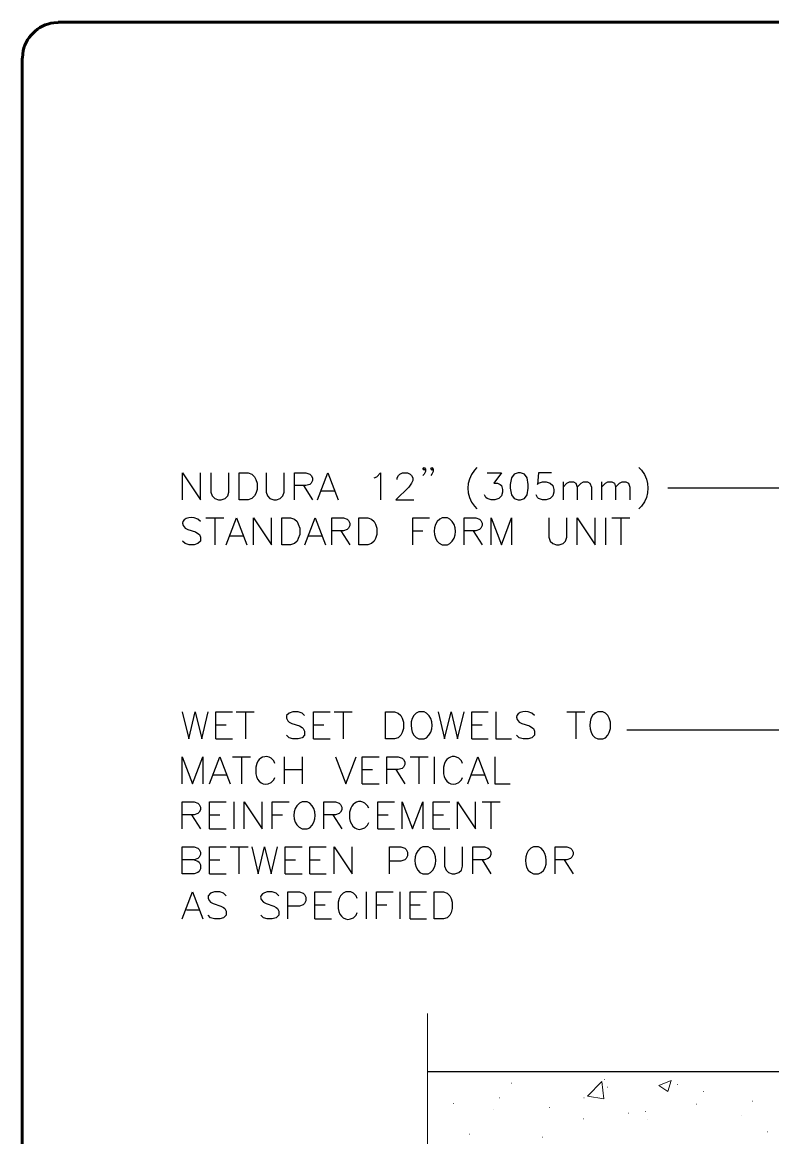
# Model space of a CAD drawing. Header units: millimetres. Extents: x 14 to 201, y 16 to 268.
# Drawn here: x 13.8 to 80, y 169.4 to 267.7 of the extents above; entities that cross this region are included whole.
import ezdxf

# ---------------------------------------------------------------- set-up
doc = ezdxf.new("R2010")
doc.units = ezdxf.units.MM
doc.header["$MEASUREMENT"] = 0
doc.layers.get('0').update_dxf_attribs({"linetype": 'CONTINUOUS'})

msp = doc.modelspace()

# ---------------------------------------------------------------- linework, layer by layer
at = {"color": 0, "linetype": 'Continuous', "lineweight": 60, "true_color": 0x000007}
for p, q in [((17.018, 267.695), (16.616, 267.674)), ((17.018, 267.716), (198.12, 267.716)), ((13.843, 55.414), (13.843, 264.541)), ((13.885, 264.943), (13.864, 264.541))]:
    msp.add_line(p, q, dxfattribs=at)
at = {"color": 0, "linetype": 'Continuous', "lineweight": 25, "true_color": 0x000007}
for p, q in [((53.954, 228.452), (53.721, 228.219)), ((68.241, 228.452), (68.474, 228.219)), ((61.553, 227.203), (61.553, 225.616)), ((64.939, 227.203), (64.939, 225.616)), ((38.65, 226.864), (39.434, 225.616)), ((40.238, 226.399), (41.36, 226.399)), ((87.164, 226.631), (70.781, 226.631)), ((53.721, 225.044), (53.954, 224.811)), ((68.474, 225.044), (68.241, 224.811)), ((30.036, 224.028), (31.623, 224.028)), ((30.819, 224.028), (30.819, 221.636)), ((65.299, 224.028), (65.299, 221.636)), ((65.85, 224.028), (67.437, 224.028)), ((66.654, 224.028), (66.654, 221.636)), ((32.173, 222.441), (33.316, 222.441)), ((39.095, 222.441), (40.238, 222.441)), ((41.931, 222.885), (42.736, 221.636)), ((48.281, 222.885), (49.191, 222.885)), ((53.615, 222.885), (54.398, 221.636)), ((32.724, 206.925), (34.311, 206.925)), ((33.528, 206.925), (33.528, 204.533)), ((41.36, 206.925), (42.947, 206.925)), ((42.143, 206.925), (42.143, 204.533)), ((61.87, 206.925), (63.458, 206.925)), ((62.675, 206.925), (62.675, 204.533)), ((30.925, 205.782), (31.835, 205.782)), ((39.539, 205.782), (40.45, 205.782)), ((53.488, 205.782), (54.398, 205.782)), ((102.849, 205.317), (67.162, 205.317)), ((30.925, 204.533), (32.385, 204.533)), ((39.539, 204.533), (41, 204.533)), ((53.488, 204.533), (54.949, 204.533)), ((32.385, 202.946), (33.973, 202.946)), ((33.189, 202.946), (33.189, 200.575)), ((36.936, 202.946), (36.936, 200.575)), ((38.523, 202.946), (38.523, 200.575)), ((48.048, 202.946), (49.636, 202.946)), ((48.832, 202.946), (48.832, 200.575)), ((50.186, 202.946), (50.186, 200.575)), ((36.936, 201.824), (38.523, 201.824)), ((43.836, 201.824), (44.746, 201.824)), ((46.8, 201.824), (47.583, 200.575)), ((30.692, 201.358), (31.835, 201.358)), ((53.488, 201.358), (54.61, 201.358)), ((43.836, 200.575), (45.318, 200.575)), ((32.512, 198.988), (32.512, 196.596)), ((54.398, 198.988), (55.986, 198.988)), ((55.182, 198.988), (55.182, 196.596)), ((28.766, 197.845), (29.549, 196.596)), ((30.353, 197.845), (31.263, 197.845)), ((35.899, 197.845), (36.809, 197.845)), ((41.233, 197.845), (42.037, 196.596)), ((45.212, 197.845), (46.122, 197.845)), ((50.08, 197.845), (50.991, 197.845)), ((30.353, 196.596), (31.835, 196.596)), ((45.212, 196.596), (46.673, 196.596)), ((50.08, 196.596), (51.562, 196.596)), ((32.173, 195.008), (33.761, 195.008)), ((32.957, 195.008), (32.957, 192.638)), ((30.353, 193.887), (31.263, 193.887)), ((37.042, 193.887), (37.952, 193.887)), ((39.201, 193.887), (40.111, 193.887)), ((54.398, 193.887), (55.182, 192.638)), ((61.637, 193.887), (62.442, 192.638)), ((30.353, 192.638), (31.835, 192.638)), ((37.042, 192.638), (38.523, 192.638)), ((39.201, 192.638), (40.661, 192.638)), ((44.175, 191.05), (44.175, 188.658)), ((47.138, 191.05), (47.138, 188.658)), ((39.645, 189.907), (40.555, 189.907)), ((45.085, 189.907), (45.995, 189.907)), ((48.048, 189.907), (48.937, 189.907)), ((28.321, 189.463), (29.443, 189.463)), ((39.645, 188.658), (41.127, 188.658)), ((48.048, 188.658), (49.509, 188.658)), ((93.578, 175.175), (49.594, 175.175))]:
    msp.add_line(p, q, dxfattribs=at)
at = {"color": 0, "linetype": 'Continuous', "lineweight": 15, "true_color": 0x000007}
msp.add_line((49.594, 165.65), (49.594, 180.34), dxfattribs=at)
at = {"color": 0, "linetype": 'Continuous', "lineweight": 15, "true_color": 0x656565}
for p, q in [((51.456, 175.175), (51.477, 175.175)), ((56.981, 174.18), (57.002, 174.18)), ((63.712, 173.038), (64.961, 174.329)), ((65.13, 172.805), (64.961, 174.329)), ((65.172, 174.498), (65.193, 174.498)), ((69.998, 173.99), (71.099, 174.413)), ((70.781, 173.461), (71.099, 174.413)), ((71.628, 174.075), (71.649, 174.075)), ((65.447, 173.821), (65.469, 173.821)), ((69.998, 173.99), (70.781, 173.461)), ((73.935, 173.461), (73.956, 173.461)), ((51.858, 172.402), (51.88, 172.402)), ((55.922, 172.889), (55.944, 172.889)), ((63.394, 172.889), (63.415, 172.889)), ((63.712, 173.037), (65.13, 172.805)), ((73.321, 172.339), (73.343, 172.339)), ((78.232, 172.593), (78.253, 172.593)), ((55.372, 171.873), (55.393, 171.873)), ((60.325, 172.043), (60.346, 172.043)), ((67.289, 171.535), (67.31, 171.535)), ((68.792, 171.683), (68.813, 171.683)), ((77.28, 171.323), (77.301, 171.323)), ((63.331, 171.027), (63.352, 171.027)), ((68.982, 171.005), (69.003, 171.005)), ((53.298, 169.693), (53.319, 169.693)), ((59.711, 169.418), (59.732, 169.418)), ((79.587, 169.905), (79.608, 169.905))]:
    msp.add_line(p, q, dxfattribs=at)
at = {"color": 0, "linetype": 'Continuous', "lineweight": 25, "true_color": 0x000007}
for points in [[(49.424, 228.325), (49.297, 228.219), (49.191, 228.325), (49.297, 228.452), (49.424, 228.325), (49.424, 228.113), (49.297, 227.88), (49.191, 227.753)], [(50.102, 228.325), (49.975, 228.219), (49.869, 228.325), (49.975, 228.452), (50.102, 228.325), (50.102, 228.113), (49.975, 227.88), (49.869, 227.753)], [(27.982, 225.616), (27.982, 227.986), (29.57, 225.616), (29.57, 227.986)], [(30.48, 227.986), (30.48, 226.293), (30.586, 225.954), (30.819, 225.721), (31.157, 225.616), (31.39, 225.616), (31.729, 225.721), (31.962, 225.954), (32.068, 226.293), (32.068, 227.986)], [(35.348, 227.986), (35.348, 226.293), (35.475, 225.954), (35.687, 225.721), (36.026, 225.616), (36.259, 225.616), (36.597, 225.721), (36.83, 225.954), (36.936, 226.293), (36.936, 227.986)], [(37.846, 225.616), (37.846, 227.986), (38.862, 227.986), (39.201, 227.88), (39.328, 227.753), (39.434, 227.542), (39.434, 227.309), (39.328, 227.076), (39.201, 226.97), (38.862, 226.864), (37.846, 226.864)], [(39.899, 225.616), (40.788, 227.986), (41.698, 225.616)], [(44.873, 227.542), (45.106, 227.648), (45.445, 227.986), (45.445, 225.616)], [(46.927, 227.415), (46.927, 227.542), (47.032, 227.753), (47.138, 227.88), (47.371, 227.986), (47.837, 227.986), (48.048, 227.88), (48.175, 227.753), (48.281, 227.542), (48.281, 227.309), (48.175, 227.076), (47.943, 226.737), (46.8, 225.616), (48.387, 225.616)], [(54.864, 227.986), (56.113, 227.986), (55.436, 227.076), (55.774, 227.076), (55.986, 226.97), (56.113, 226.864), (56.219, 226.526), (56.219, 226.293), (56.113, 225.954), (55.88, 225.721), (55.541, 225.616), (55.203, 225.616), (54.864, 225.721), (54.737, 225.827), (54.631, 226.06)], [(60.537, 227.986), (59.394, 227.986), (59.288, 226.97), (59.394, 227.076), (59.732, 227.203), (60.071, 227.203), (60.41, 227.076), (60.643, 226.864), (60.748, 226.526), (60.748, 226.293), (60.643, 225.954), (60.41, 225.721), (60.071, 225.616), (59.732, 225.616), (59.394, 225.721), (59.288, 225.827), (59.161, 226.06)], [(61.553, 226.737), (61.891, 227.076), (62.124, 227.203), (62.463, 227.203), (62.675, 227.076), (62.802, 226.737), (62.802, 225.616)], [(62.802, 226.737), (63.14, 227.076), (63.352, 227.203), (63.712, 227.203), (63.923, 227.076), (64.05, 226.737), (64.05, 225.616)], [(64.939, 226.737), (65.299, 227.076), (65.511, 227.203), (65.85, 227.203), (66.082, 227.076), (66.188, 226.737), (66.188, 225.616)], [(66.188, 226.737), (66.527, 227.076), (66.76, 227.203), (67.098, 227.203), (67.331, 227.076), (67.437, 226.737), (67.437, 225.616)], [(29.57, 223.689), (29.337, 223.901), (28.998, 224.028)], [(31.835, 221.636), (32.745, 224.028), (33.655, 221.636)], [(34.227, 221.636), (34.227, 224.028), (35.814, 221.636), (35.814, 224.028)], [(38.756, 221.636), (39.666, 224.028), (40.577, 221.636)], [(41.148, 221.636), (41.148, 224.028), (42.164, 224.028), (42.503, 223.901), (42.609, 223.795), (42.736, 223.562), (42.736, 223.351), (42.609, 223.118), (42.503, 222.991), (42.164, 222.885), (41.148, 222.885)], [(48.281, 221.636), (48.281, 224.028), (49.763, 224.028)], [(50.885, 224.028), (50.673, 223.901), (50.44, 223.689)], [(51.562, 223.901), (51.35, 224.028), (50.885, 224.028), (50.885, 224.028)], [(52.811, 221.636), (52.811, 224.028), (53.848, 224.028), (54.187, 223.901), (54.293, 223.795), (54.398, 223.562), (54.398, 223.351), (54.293, 223.118), (54.187, 222.991), (53.848, 222.885), (52.811, 222.885)], [(55.203, 221.636), (55.203, 224.028), (56.113, 221.636), (57.002, 224.028), (57.002, 221.636)], [(60.304, 224.028), (60.304, 222.314), (60.41, 221.975), (60.643, 221.763), (60.981, 221.636), (61.214, 221.636), (61.553, 221.763), (61.764, 221.975), (61.891, 222.314), (61.891, 224.028)], [(62.802, 221.636), (62.802, 224.028), (64.389, 221.636), (64.389, 224.028)], [(28.215, 223.118), (28.448, 222.991), (29.125, 222.779), (29.337, 222.652), (29.464, 222.546), (29.57, 222.314), (29.57, 221.975), (29.337, 221.763), (28.998, 221.636), (28.554, 221.636), (28.215, 221.763), (27.982, 221.975)], [(50.885, 221.636), (51.35, 221.636), (51.562, 221.763)], [(27.961, 206.925), (28.533, 204.533), (29.104, 206.925), (29.676, 204.533), (30.247, 206.925)], [(30.925, 204.533), (30.925, 206.925), (32.385, 206.925)], [(38.735, 206.587), (38.523, 206.798), (38.185, 206.925), (37.719, 206.925), (37.38, 206.798), (37.148, 206.587), (37.148, 206.354), (37.275, 206.121), (37.38, 206.015), (37.613, 205.888), (38.291, 205.676), (38.523, 205.549), (38.629, 205.444), (38.735, 205.211), (38.735, 204.872), (38.523, 204.639), (38.185, 204.533), (37.719, 204.533), (37.38, 204.639), (37.148, 204.872)], [(39.539, 204.533), (39.539, 206.925), (41, 206.925)], [(48.832, 206.925), (48.599, 206.798), (48.387, 206.587)], [(49.509, 206.798), (49.297, 206.925), (48.832, 206.925), (48.832, 206.925)], [(50.525, 206.925), (51.096, 204.533), (51.668, 206.925), (52.239, 204.533), (52.811, 206.925)], [(53.488, 204.533), (53.488, 206.925), (54.949, 206.925)], [(55.626, 206.925), (55.626, 204.533), (57.002, 204.533)], [(59.034, 206.587), (58.801, 206.798), (58.462, 206.925)], [(64.601, 206.925), (64.368, 206.798), (64.135, 206.587)], [(64.601, 204.533), (65.045, 204.533), (65.278, 204.639), (65.511, 204.872), (65.617, 205.105), (65.723, 205.444), (65.723, 206.015), (65.617, 206.354), (65.511, 206.587), (65.278, 206.798), (65.045, 206.925), (64.601, 206.925), (64.601, 206.925)], [(57.679, 206.015), (57.912, 205.888), (58.589, 205.676), (58.801, 205.549), (58.928, 205.444), (59.034, 205.211), (59.034, 204.872), (58.801, 204.639), (58.462, 204.533), (58.018, 204.533), (57.679, 204.639), (57.446, 204.872)], [(48.832, 204.533), (49.297, 204.533), (49.509, 204.639)], [(27.961, 200.575), (27.961, 202.946), (28.871, 200.575), (29.782, 202.946), (29.782, 200.575)], [(30.353, 200.575), (31.263, 202.946), (32.173, 200.575)], [(36.132, 202.374), (36.026, 202.607), (35.793, 202.84)], [(41.466, 202.946), (42.376, 200.575), (43.286, 202.946)], [(43.836, 200.575), (43.836, 202.946), (45.318, 202.946)], [(45.995, 200.575), (45.995, 202.946), (47.011, 202.946), (47.35, 202.84), (47.477, 202.713), (47.583, 202.501), (47.583, 202.269), (47.477, 202.036), (47.35, 201.93), (47.011, 201.824), (45.995, 201.824)], [(52.684, 202.374), (52.578, 202.607), (52.345, 202.84)], [(53.15, 200.575), (54.039, 202.946), (54.949, 200.575)], [(55.52, 202.946), (55.52, 200.575), (56.875, 200.575)], [(34.544, 202.374), (34.438, 202.036), (34.438, 201.464)], [(51.096, 202.374), (50.991, 202.036), (50.991, 201.464)], [(35.793, 200.681), (36.026, 200.914), (36.132, 201.126)], [(52.345, 200.681), (52.578, 200.914), (52.684, 201.126)], [(27.961, 196.596), (27.961, 198.988), (28.998, 198.988), (29.337, 198.861), (29.443, 198.755), (29.549, 198.522), (29.549, 198.289), (29.443, 198.078), (29.337, 197.951), (28.998, 197.845), (27.961, 197.845)], [(30.353, 196.596), (30.353, 198.988), (31.835, 198.988)], [(33.422, 196.596), (33.422, 198.988), (35.01, 196.596), (35.01, 198.988)], [(35.899, 196.596), (35.899, 198.988), (37.38, 198.988)], [(38.523, 198.988), (38.291, 198.861), (38.058, 198.649)], [(39.201, 198.861), (38.968, 198.988), (38.523, 198.988), (38.523, 198.988)], [(40.45, 196.596), (40.45, 198.988), (41.466, 198.988), (41.804, 198.861), (41.91, 198.755), (42.037, 198.522), (42.037, 198.289), (41.91, 198.078), (41.804, 197.951), (41.466, 197.845), (40.45, 197.845)], [(44.408, 198.416), (44.302, 198.649), (44.069, 198.861)], [(45.212, 196.596), (45.212, 198.988), (46.673, 198.988)], [(47.35, 196.596), (47.35, 198.988), (48.26, 196.596), (49.17, 198.988), (49.17, 196.596)], [(50.08, 196.596), (50.08, 198.988), (51.562, 198.988)], [(52.239, 196.596), (52.239, 198.988), (53.827, 196.596), (53.827, 198.988)], [(42.82, 198.416), (42.714, 198.078), (42.714, 197.506)], [(38.523, 196.596), (38.968, 196.596), (39.201, 196.702)], [(44.069, 196.702), (44.302, 196.935), (44.408, 197.167)], [(27.961, 192.638), (27.961, 195.008), (28.998, 195.008), (29.337, 194.903), (29.443, 194.776), (29.549, 194.564), (29.549, 194.331), (29.443, 194.098), (29.337, 193.992), (28.998, 193.887), (27.961, 193.887)], [(30.353, 192.638), (30.353, 195.008), (31.835, 195.008)], [(34.1, 195.008), (34.65, 192.638), (35.221, 195.008), (35.793, 192.638), (36.364, 195.008)], [(37.042, 192.638), (37.042, 195.008), (38.523, 195.008)], [(39.201, 192.638), (39.201, 195.008), (40.661, 195.008)], [(41.36, 192.638), (41.36, 195.008), (42.947, 192.638), (42.947, 195.008)], [(46.228, 192.638), (46.228, 195.008), (47.244, 195.008), (47.583, 194.903), (47.71, 194.776), (47.816, 194.564), (47.816, 194.225), (47.71, 193.992), (47.583, 193.887), (47.244, 193.76), (46.228, 193.76)], [(49.17, 195.008), (48.937, 194.903), (48.726, 194.67)], [(49.848, 194.903), (49.636, 195.008), (49.17, 195.008), (49.17, 195.008)], [(51.096, 195.008), (51.096, 193.315), (51.223, 192.976), (51.435, 192.744), (51.774, 192.638), (52.007, 192.638), (52.345, 192.744), (52.578, 192.976), (52.684, 193.315), (52.684, 195.008)], [(53.594, 192.638), (53.594, 195.008), (54.61, 195.008), (54.949, 194.903), (55.076, 194.776), (55.182, 194.564), (55.182, 194.331), (55.076, 194.098), (54.949, 193.992), (54.61, 193.887), (53.594, 193.887)], [(58.928, 195.008), (58.695, 194.903), (58.462, 194.67)], [(59.605, 194.903), (59.373, 195.008), (58.928, 195.008), (58.928, 195.008)], [(60.854, 192.638), (60.854, 195.008), (61.87, 195.008), (62.209, 194.903), (62.336, 194.776), (62.442, 194.564), (62.442, 194.331), (62.336, 194.098), (62.209, 193.992), (61.87, 193.887), (60.854, 193.887)], [(28.998, 193.887), (29.337, 193.76), (29.443, 193.654), (29.549, 193.421), (29.549, 193.082), (29.443, 192.849), (29.337, 192.744), (28.998, 192.638), (27.961, 192.638)], [(49.17, 192.638), (49.636, 192.638), (49.848, 192.744)], [(58.928, 192.638), (59.373, 192.638), (59.605, 192.744)], [(27.961, 188.658), (28.871, 191.05), (29.782, 188.658)], [(31.835, 190.712), (31.602, 190.923), (31.263, 191.05), (30.798, 191.05), (30.459, 190.923), (30.247, 190.712), (30.247, 190.479), (30.353, 190.246), (30.459, 190.14), (30.692, 190.013), (31.369, 189.801), (31.602, 189.674), (31.708, 189.569), (31.835, 189.336), (31.835, 188.997), (31.602, 188.764), (31.263, 188.658), (30.798, 188.658), (30.459, 188.764), (30.247, 188.997)], [(36.47, 190.712), (36.237, 190.923), (35.899, 191.05)], [(37.275, 188.658), (37.275, 191.05), (38.291, 191.05), (38.629, 190.923), (38.735, 190.817), (38.862, 190.585), (38.862, 190.246), (38.735, 190.013), (38.629, 189.907), (38.291, 189.801), (37.275, 189.801)], [(39.645, 188.658), (39.645, 191.05), (41.127, 191.05)], [(43.392, 190.479), (43.286, 190.712), (43.053, 190.923), (42.82, 191.05), (42.376, 191.05), (42.143, 190.923), (41.91, 190.712), (41.804, 190.479), (41.698, 190.14), (41.698, 189.569)], [(45.085, 188.658), (45.085, 191.05), (46.567, 191.05)], [(48.048, 188.658), (48.048, 191.05), (49.509, 191.05)], [(35.116, 190.14), (35.348, 190.013), (36.026, 189.801), (36.237, 189.674), (36.364, 189.569), (36.47, 189.336), (36.47, 188.997), (36.237, 188.764), (35.899, 188.658), (35.454, 188.658), (35.116, 188.764), (34.883, 188.997)], [(43.053, 188.764), (43.286, 188.997), (43.392, 189.23)]]:
    msp.add_lwpolyline(points, dxfattribs=at)
for points in [[(32.978, 225.616), (32.978, 227.986), (33.761, 227.986), (34.1, 227.88), (34.332, 227.648), (34.438, 227.415), (34.565, 227.076), (34.565, 226.526), (34.438, 226.166), (34.332, 225.954), (34.1, 225.721), (33.761, 225.616)], [(57.573, 227.986), (57.235, 227.88), (57.002, 227.542), (56.896, 226.97), (56.896, 226.631), (57.002, 226.06), (57.235, 225.721), (57.573, 225.616), (57.806, 225.616), (58.145, 225.721), (58.378, 226.06), (58.484, 226.631), (58.484, 226.97), (58.378, 227.542), (58.145, 227.88), (57.806, 227.986)], [(36.724, 221.636), (36.724, 224.028), (37.507, 224.028), (37.846, 223.901), (38.079, 223.689), (38.185, 223.457), (38.312, 223.118), (38.312, 222.546), (38.185, 222.208), (38.079, 221.975), (37.846, 221.763), (37.507, 221.636)], [(43.519, 221.636), (43.519, 224.028), (44.323, 224.028), (44.662, 223.901), (44.873, 223.689), (45, 223.457), (45.106, 223.118), (45.106, 222.546), (45, 222.208), (44.873, 221.975), (44.662, 221.763), (44.323, 221.636)], [(45.889, 204.533), (45.889, 206.925), (46.673, 206.925), (47.011, 206.798), (47.244, 206.587), (47.35, 206.354), (47.477, 206.015), (47.477, 205.444), (47.35, 205.105), (47.244, 204.872), (47.011, 204.639), (46.673, 204.533)], [(50.186, 188.658), (50.186, 191.05), (50.991, 191.05), (51.329, 190.923), (51.562, 190.712), (51.668, 190.479), (51.774, 190.14), (51.774, 189.569), (51.668, 189.23), (51.562, 188.997), (51.329, 188.764), (50.991, 188.658)]]:
    msp.add_lwpolyline(points, close=True, dxfattribs=at)
at = {"color": 0, "linetype": 'Continuous', "lineweight": 60, "true_color": 0x000007}
msp.add_open_spline([(16.616, 267.674), (15.235, 267.509), (14.04, 266.331), (13.885, 264.943)], degree=3, dxfattribs=at)
at = {"color": 0, "linetype": 'Continuous', "lineweight": 25, "true_color": 0x000007}
for points in [[(53.721, 228.219), (52.951, 227.237), (52.936, 226.025), (53.721, 225.044)], [(68.474, 228.219), (69.223, 227.229), (69.236, 226.031), (68.474, 225.044)], [(28.998, 224.028), (28.417, 224.13), (27.518, 223.761), (28.215, 223.118)], [(50.44, 223.689), (49.999, 223.049), (50.109, 221.966), (50.885, 221.636)], [(51.562, 221.763), (52.212, 222.24), (52.212, 223.424), (51.562, 223.901)], [(48.387, 206.587), (47.934, 205.99), (48.096, 204.755), (48.832, 204.533)], [(49.509, 204.639), (50.145, 205.15), (50.172, 206.302), (49.509, 206.798)], [(58.462, 206.925), (57.881, 207.028), (56.982, 206.658), (57.679, 206.015)], [(64.135, 206.587), (63.738, 205.97), (63.838, 204.75), (64.601, 204.533)], [(35.793, 202.84), (35.32, 203.147), (34.695, 202.912), (34.544, 202.374)], [(52.345, 202.84), (51.82, 203.152), (51.313, 202.919), (51.096, 202.374)], [(34.438, 201.464), (34.553, 200.774), (35.117, 200.292), (35.793, 200.681)], [(50.991, 201.464), (51.12, 200.802), (51.652, 200.279), (52.345, 200.681)], [(38.058, 198.649), (37.634, 198.01), (37.727, 196.887), (38.523, 196.596)], [(39.201, 196.702), (39.816, 197.214), (39.834, 198.373), (39.201, 198.861)], [(44.069, 198.861), (43.587, 199.237), (43.016, 198.912), (42.82, 198.416)], [(42.714, 197.506), (42.848, 196.832), (43.351, 196.296), (44.069, 196.702)], [(49.848, 192.744), (50.511, 193.27), (50.483, 194.384), (49.848, 194.903)], [(59.605, 192.744), (60.235, 193.189), (60.218, 194.455), (59.605, 194.903)], [(48.726, 194.67), (48.276, 194.061), (48.422, 192.876), (49.17, 192.638)], [(58.462, 194.67), (58.081, 194.059), (58.133, 192.889), (58.928, 192.638)], [(35.899, 191.05), (35.317, 191.153), (34.418, 190.783), (35.116, 190.14)], [(41.698, 189.569), (41.818, 188.86), (42.355, 188.375), (43.053, 188.764)]]:
    msp.add_open_spline(points, degree=3, dxfattribs=at)

doc.saveas('drawing.dxf')
